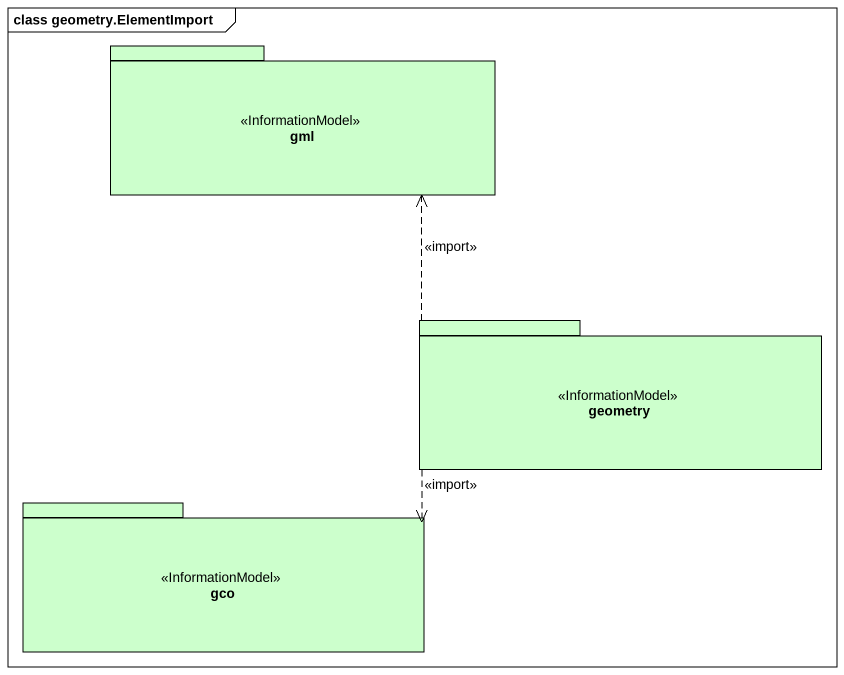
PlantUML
@startuml
mainframe class geometry.ElementImport
package gml <<InformationModel>> #CCFFCC {
}
package geometry <<InformationModel>> #CCFFCC {
}
package gco <<InformationModel>> #CCFFCC {
}
geometry .up.> gml : <<import>>
geometry .left.> gco : <<import>>
@enduml
